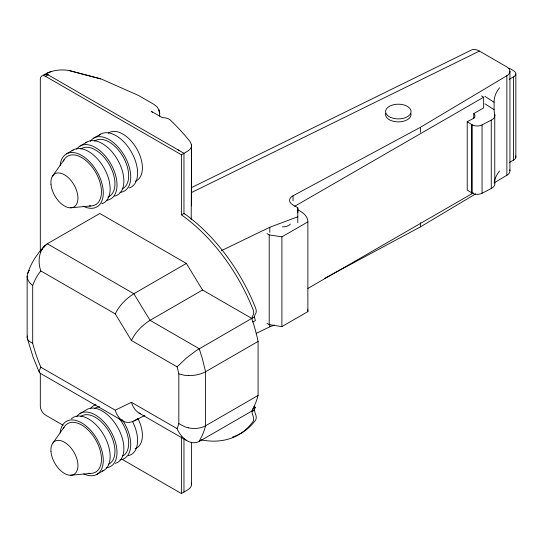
<?xml version="1.0" encoding="UTF-8"?>
<svg xmlns="http://www.w3.org/2000/svg" width="543" height="543" viewBox="0 0 543 543"><rect width="100%" height="100%" fill="white"/><g stroke="black" fill="none" stroke-linecap="round" stroke-linejoin="round"><path stroke-width="0.81" d="M159.764 116.202L159.031 110.005L156.968 106.788L153.995 104.405L138.655 95.548L101.412 79.047L69.613 70.705M191.19 219.474L191.584 144.852L190.301 141.899A363.946 210.121 0 0 0 170.326 120.098L169.036 119.148A8.736 5.043 0 0 0 162.432 117.682L151.158 111.247A7.276 4.201 60 0 1 152.692 112.706M191.591 484.641L191.604 442.24M297.795 222.684L297.808 207.772L292.752 204.847A10.921 6.306 0 0 1 293.037 195.779L420.438 127.306L506.87 75.721A10.921 6.306 0 0 0 506.748 66.884L479.421 51.083A16.765 9.672 60 0 0 471.032 50.234L191.788 187.471M144.893 415.551C138.132 418.069 130.476 425.495 122.867 420.981L39.673 372.939L39.171 370.815L40.847 367.231A108.457 62.615 60 0 1 32.695 343.183L32.695 285.584A108.457 62.615 60 0 1 40.847 270.95C37.528 261.828 38.621 249.529 47.322 243.78L99.824 213.474L186.358 263.436L202.546 290.016L251.728 318.408L253.608 324.13A127.381 73.543 60 0 1 258.081 341.432L258.081 395.44A127.381 73.543 60 0 1 253.608 407.569L251.728 411.126L252.04 411.648A7.276 4.201 60 0 0 252.855 415.341A7.276 4.201 60 0 1 252.95 421.646A134.664 77.744 60 0 1 201.161 439.898M191.53 205.804L191.584 144.852L191.387 146.881A14.559 8.403 0 0 1 187.355 151.334L181.389 154.775L45.463 76.298A7.283 4.201 60 0 0 40.311 79.264L40.311 252.02M32.695 343.183L30.347 342.029A19.263 9.251 -7.9 0 1 27.15 337.257L27.15 276.122C29.756 264.543 36.659 254.375 44.696 245.796M27.15 337.257L27.388 336.029M253.948 406.463L255.42 407.311L254.3 409.639L199.227 441.439C189.731 446.258 180.466 436.898 177.086 428.651A108.457 62.615 60 0 0 178.817 423.621L178.817 373.869A108.457 62.615 60 0 0 177.086 366.837L131.433 340.488L115.252 313.902C119.256 305.553 126.051 298.636 133.856 293.743L186.358 263.436M131.433 340.488C135.445 332.133 142.239 325.223 150.044 320.322L202.546 290.016M199.227 441.439L202.172 435.567A127.381 73.543 60 0 0 205.58 425.746L205.58 371.745L202.172 357.98L199.227 348.721L150.044 320.322L133.856 293.743L47.322 243.78A127.381 73.543 60 0 0 43.623 247.601M52.379 176.319L64.033 159.846M52.379 443.767L64.033 427.293M43.779 75.144L45.809 74.16L48.123 74.866M177.086 366.837L186.568 357.905L196.179 350.615L254.613 316.759A7.276 4.201 60 0 1 255.427 314.017A7.276 4.201 60 0 0 255.529 307.82A134.664 77.744 60 0 0 183.962 213.365L181.389 214.852A134.664 77.744 60 0 1 252.95 309.306A7.276 4.201 60 0 1 252.855 315.503A7.276 4.201 60 0 0 252.04 318.246L251.728 318.408M324.327 278.511L420.438 226.859L475.634 193.912M494.524 182.638L506.87 175.274A10.921 6.306 0 0 0 509.796 169.864M45.463 76.298L48.035 74.812L183.962 153.289L183.962 214.132M66.382 153.927L73.244 149.97M80.106 146.006L86.968 142.042M93.83 138.078L100.693 134.121M294.673 206.306L483.65 97.204L483.65 107.901L473.788 113.589A7.025 4.052 0 0 1 472.648 118.869L467.224 121.673L467.224 190.023L472.043 193.111A7.276 4.201 0 0 0 482.048 193.267L491.259 188.502A10.921 6.306 0 0 0 494.761 182.855L494.761 114.505A58.23 33.618 0 0 1 494.096 109.7L494.096 102.274A58.23 33.618 0 0 1 499.56 87.762M267.02 233.633L269.213 234.902L281.898 236.863L307.874 221.863A25.473 14.709 0 0 0 300.415 211.308L297.53 209.646M80.106 413.454L86.968 409.49A30.571 17.648 60 0 1 118.51 428.895A30.571 17.648 60 0 1 115.415 463.369M307.861 288.435L473.394 192.867M252.848 322.026L255.42 320.54L254.3 316.922M267.02 323.377L269.213 324.646L281.898 326.608L307.874 311.607L307.874 221.863M205.58 371.745L258.081 341.432M133.856 420.934L138.234 418.402M96.953 474.331L103.815 470.367M258.081 395.44L205.58 425.746A18.869 12.326 7.2 0 1 188.462 427.857M252.848 408.798L255.42 407.311M252.04 411.648L254.613 410.162L254.3 409.639M121.876 459.181L181.389 493.539L187.355 490.098A14.559 8.403 0 0 0 191.367 482.612M467.224 121.673L472.043 124.768A7.276 4.201 0 0 0 482.048 124.924L491.259 120.152A10.921 6.306 0 0 0 494.761 114.505M191.326 192.65L479.421 51.083M40.847 367.231L115.252 410.189L131.433 402.295L177.086 428.651M221.354 250.683L269.79 227.259L297.795 216.779M256.167 333.395L269.79 326.811L274.459 325.06M50.94 71.669L46.148 73.604C53.268 70.02 61.535 69.212 69.334 70.576L100.652 78.857M70.563 207.813L90.654 205.96M70.563 475.261L90.654 473.408M188.475 375.654L184.939 375.403L178.817 373.869M188.475 427.809L184.939 426.818L178.817 423.621M131.433 402.295C132.838 407.053 135.757 411.859 140.549 413.759M177.955 149.827L179.238 150.56M481.465 95.941L483.65 97.204M40.847 270.95L115.252 313.902M139.049 413.094L186.568 440.502M63.097 425.244L45.463 415.062A7.283 4.201 60 0 1 40.311 406.15L40.311 373.122M484.953 96.389L494.096 102.274M484.953 103.815L494.096 109.7M122.867 420.981C118.958 418.619 116.501 414.485 115.252 410.189M30.347 283.432L32.695 285.584M39.137 372.091L33.109 357.158L27.523 339.008M191.428 203.557L191.611 204.677M515.85 74.065L515.85 157.266M508.513 68.296A7.276 4.201 0 0 1 511.296 69.3L514.004 71.031A7.276 4.201 0 0 1 513.44 76.963L513.44 160.171A58.23 33.618 0 0 0 509.239 162.581M509.938 71.289L509.938 170.841M506.87 75.721L506.87 175.274M491.259 120.152L491.259 188.502M482.048 124.924L482.048 193.267M473.788 113.589L473.788 118.652M472.043 124.768L472.043 193.111M471.772 124.598L471.772 192.948M420.438 127.306L420.438 132.37M420.438 222.644L420.438 226.859M297.808 207.772L297.808 212.836M293.037 195.779L293.037 200.842M281.898 236.863L281.898 326.608M269.79 227.259L269.79 232.323M269.79 324.28L269.79 326.811M269.213 234.902L269.213 324.646M183.962 438.751L183.962 492.06M181.389 154.775L181.389 214.852M181.389 436.85L181.389 493.539M63.382 428.549A27.992 16.161 60 0 1 95.935 440.251A27.992 16.161 60 0 1 88.516 473.252M138.003 418.572A27.659 15.971 60 0 1 135.193 448.722M60.151 432.988A30.571 17.648 60 0 1 82.373 423.309A30.571 17.648 60 0 1 103.272 459.514A30.571 17.648 60 0 1 83.778 473.917M71.377 418.796A30.571 17.648 60 0 1 103.475 434.488A30.571 17.648 60 0 1 102.43 471.032M90.396 408.716A30.571 17.648 60 0 1 95.955 404.603M122.277 419.8A30.571 17.648 60 0 1 119.928 459.86M132.417 421.314A30.571 17.648 60 0 1 128.372 455.652M94.543 408.533A27.659 15.971 60 0 1 99.586 406.782M119.148 418.402A27.659 15.971 60 0 1 122.243 456.324M76.672 416.637A30.571 17.648 60 0 1 110.677 431.101A30.571 17.648 60 0 1 106.197 467.788M80.819 416.454A27.659 15.971 60 0 1 109.184 431.875A27.659 15.971 60 0 1 108.519 464.251M63.382 161.101A27.992 16.161 60 0 1 95.663 172.328A27.992 16.161 60 0 1 89.242 205.892M108.267 133.157A27.659 15.971 60 0 1 136.992 149.203A27.659 15.971 60 0 1 135.193 181.274M60.151 165.54A30.571 17.648 60 0 1 82.611 156.011A30.571 17.648 60 0 1 103.285 192.616A30.571 17.648 60 0 1 83.072 206.13M71.975 150.832A30.571 17.648 60 0 1 104.147 168.201A30.571 17.648 60 0 1 101.69 203.842M90.396 141.268A30.571 17.648 60 0 1 124.401 155.732A30.571 17.648 60 0 1 119.928 192.412M98.833 135.499A30.571 17.648 60 0 1 131.263 151.768A30.571 17.648 60 0 1 129.139 187.993M94.543 141.085A27.659 15.971 60 0 1 122.908 156.506A27.659 15.971 60 0 1 122.243 188.876M76.672 149.189A30.571 17.648 60 0 1 110.677 163.653A30.571 17.648 60 0 1 106.197 200.34M85.699 142.911A30.571 17.648 60 0 1 118.198 160.864A30.571 17.648 60 0 1 114.648 196.125M80.819 149.006A27.659 15.971 60 0 1 109.537 165.052A27.659 15.971 60 0 1 107.745 197.123M410.902 113.372A12.74 7.358 0 0 1 398.324 121.876A12.74 7.358 0 0 1 385.74 113.372M494.761 182.855A58.23 33.618 0 0 1 494.53 181.898M307.596 309.272A25.473 14.709 0 0 1 307.874 311.607M290.424 224.076A9.007 5.199 0 0 1 282.401 226.913M509.239 79.373A58.23 33.618 0 0 1 513.44 76.963M494.211 183.039A58.23 33.618 0 0 1 499.56 170.97M515.619 155.963A7.276 4.201 0 0 1 513.44 160.171M41.2 250.635A127.381 73.543 60 0 1 42.632 248.782M205.539 371.724A18.869 9.251 -6.2 0 1 188.502 375.586M27.51 273.679A18.767 12.36 8.3 0 1 29.376 270.353M30.327 283.439A19.263 12.699 9.2 0 1 27.15 276.122M254.613 410.162A7.276 4.201 60 0 0 255.427 413.854A7.276 4.201 60 0 1 255.529 420.16A134.664 77.744 60 0 1 232.356 437.196M43.413 75.463A7.283 4.201 60 0 1 48.035 74.812M159.52 112.143L159.031 110.005L159.764 113.677L159.52 112.143M50.981 451.681A19.114 11.036 60 0 0 72.368 475.023A19.114 11.036 60 0 0 69.925 446.726A19.114 11.036 60 0 0 50.981 451.681M50.981 184.233A19.114 11.036 60 0 0 72.368 207.575A19.114 11.036 60 0 0 69.925 179.278A19.114 11.036 60 0 0 50.981 184.233M390.308 117.261A12.74 7.358 0 0 0 410.902 112.7A12.74 7.358 0 0 0 393.756 104.684A12.74 7.358 0 0 0 390.308 117.261"/></g></svg>
